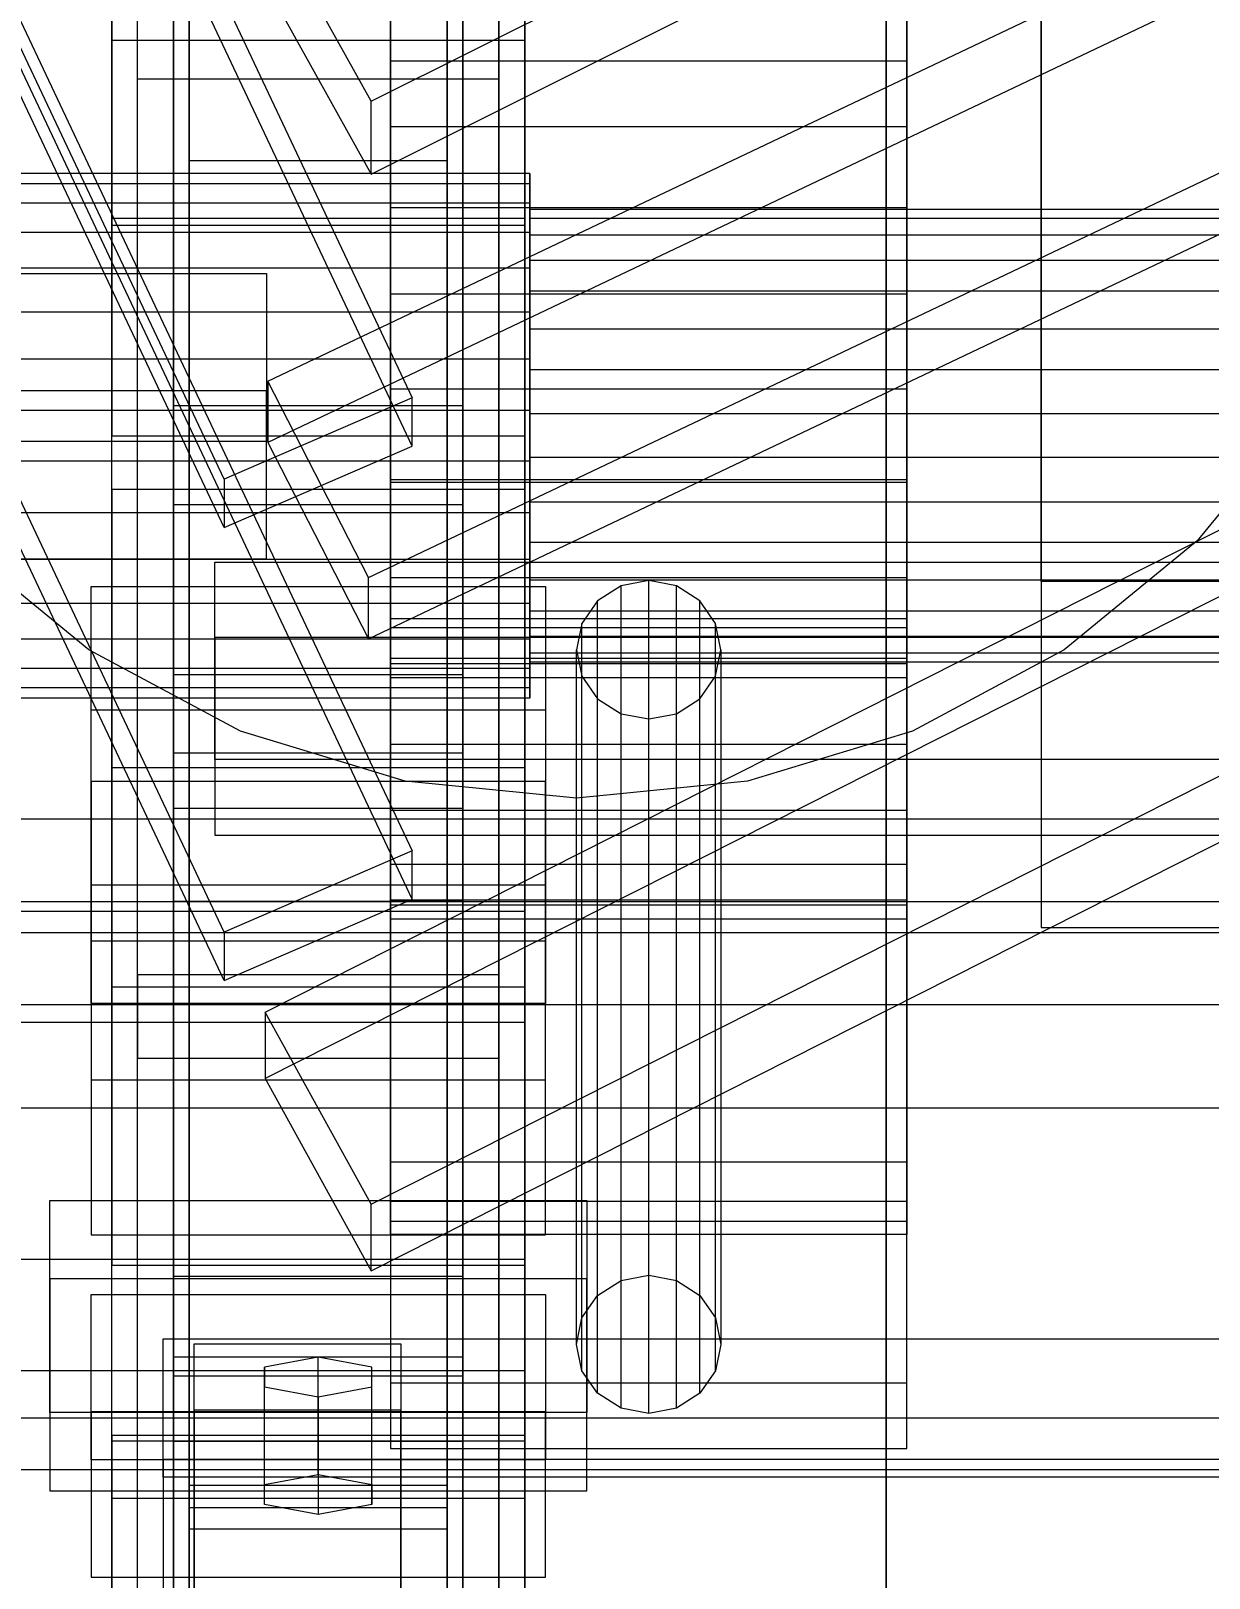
# Model space of a CAD drawing. Header units: millimetres. Extents: x -191664 to 191490, y -197311 to 10263.
# Drawn here: x 402.2 to 516.3, y -28915.5 to -28765.8 of the extents above; entities that cross this region are included whole.
import ezdxf

# ---------------------------------------------------------------- set-up
doc = ezdxf.new("R2010")
doc.units = ezdxf.units.MM
for name, color, linetype, lineweight in [('COTAS_USUARIO', 1, 'Continuous', 0), ('frontal_C01', 7, 'Continuous', 0), ('frontal_C02', 7, 'Continuous', 0), ('frontal_C03', 7, 'Continuous', 0), ('frontal_secador', 7, 'Continuous', 0), ('frontal_tolva', 7, 'Continuous', 0)]:
    doc.layers.add(name, color=color, linetype=linetype, lineweight=lineweight)
doc.dimstyles.new('PLANTA_100', dxfattribs={"dimtxt": 250, "dimasz": 150, "dimexe": 150, "dimexo": 80, "dimgap": 100, "dimtad": 1, "dimtih": 1, "dimtoh": 1, "dimdec": 1, "dimdsep": 46, "dimcen": 0.09, "dimclrd": 1, "dimclre": 1, "dimclrt": 1, "dimadec": 0, "dimazin": 0, "dimtfac": 1, "dimtdec": 4, "dimtofl": 0, "dimtmove": 0, "dimatfit": 3, "dimfxl": 1, "dimtolj": 1, "dimtzin": 0, "dimarcsym": 0})

# ---------------------------------------------------------------- blocks, each defined once
blk = doc.blocks.new('*D116')
at = {"layer": 'COTAS_USUARIO', "color": 1, "lineweight": -2, "transparency": 16777216}
for p, q in [((1200, -29000), (1200, -28850)), ((80, -29150), (1350, -29150)), ((80, -29430), (1350, -29430)), ((1200, -29580), (1200, -29730))]:
    blk.add_line(p, q, dxfattribs=at)
at = {"layer": 'COTAS_USUARIO', "color": 1, "transparency": 16777216}
for points in [[(1175, -29000), (1225, -29000), (1200, -29150)], [(1175, -29580), (1225, -29580), (1200, -29430)]]:
    blk.add_solid(points, dxfattribs=at)
at = {"layer": 'Defpoints', "color": 0, "transparency": 16777216}
for p in [(0, -29150), (0, -29430), (1200, -29430)]:
    blk.add_point(p, dxfattribs=at)

msp = doc.modelspace()

# ---------------------------------------------------------------- linework, layer by layer
at = {"layer": 'frontal_C01', "color": 139, "true_color": 0x354b57}
for p, q in [((416, -28841.02), (416, -28627.87)), ((444, -28627.87), (444, -28841.02)), ((416, -28636.83), (416, -28849.99)), ((444, -28849.99), (444, -28636.83)), ((435.14, -28772.57), (685.14, -28647.52)), ((412.5, -28926.7), (412.5, -28651.96)), ((447.5, -28651.96), (447.5, -28926.7)), ((435.14, -28779.61), (685.14, -28654.56)), ((412.5, -28936.3), (412.5, -28661.57)), ((447.5, -28936.3), (447.5, -28661.57)), ((410, -28784.57), (410, -28675.71)), ((450, -28784.57), (450, -28675.71)), ((410, -28736.52), (410, -28783.89)), ((410, -28907.81), (410, -28736.52)), ((450, -28783.89), (450, -28736.52)), ((450, -28736.52), (450, -28907.81)), ((410, -28746.68), (410, -28784.57)), ((410, -29130.89), (410, -28746.68)), ((450, -28784.57), (450, -28746.68)), ((450, -28746.68), (450, -29130.89)), ((417.5, -28779.55), (417.5, -28751.69)), ((417.5, -28751.69), (417.5, -28917.57)), ((417.5, -28752.94), (417.5, -28778.31)), ((417.5, -29411.88), (417.5, -28752.94)), ((442.5, -28751.69), (442.5, -28779.55)), ((442.5, -28917.57), (442.5, -28751.69)), ((442.5, -28778.31), (442.5, -28752.94)), ((442.5, -28752.94), (442.5, -29411.88)), ((435.14, -28772.57), (424.86, -28754.14)), ((412.5, -28770.43), (412.5, -28760.82)), ((412.5, -29035.55), (412.5, -28760.82)), ((424.86, -28761.18), (435.14, -28779.61)), ((447.5, -28760.82), (447.5, -28770.43)), ((447.5, -28760.82), (447.5, -29035.55)), ((447.5, -28770.43), (412.5, -28770.43)), ((412.5, -29045.16), (412.5, -28770.43)), ((447.5, -29045.16), (447.5, -28770.43)), ((435.14, -28779.61), (435.14, -28772.57)), ((417.5, -28778.31), (442.5, -28778.31)), ((417.5, -29437.25), (417.5, -28778.31)), ((442.5, -29437.25), (442.5, -28778.31)), ((442.5, -28779.55), (417.5, -28779.55)), ((417.5, -28779.55), (417.5, -28945.43)), ((442.5, -28779.55), (442.5, -28945.43)), ((410, -28783.89), (450, -28783.89)), ((410, -28955.18), (410, -28783.89)), ((450, -28955.18), (450, -28783.89)), ((410, -28784.57), (450, -28784.57)), ((410, -29168.78), (410, -28784.57)), ((450, -29168.78), (450, -28784.57)), ((-425, -28789.22), (425, -28789.22)), ((425, -28789.22), (425, -28805.49)), ((425, -28789.22), (425, -28800.59)), ((425, -28800.59), (-425, -28800.59)), ((425, -28816.85), (425, -28800.59)), ((416, -28811.63), (416, -28802.02)), ((416, -28802.02), (444, -28802.02)), ((416, -28886.31), (416, -28802.02)), ((444, -28802.02), (444, -28811.63)), ((444, -28802.02), (444, -28886.31)), ((425, -28805.49), (-425, -28805.49)), ((425, -28816.85), (425, -28805.49)), ((444, -28811.63), (416, -28811.63)), ((416, -28811.63), (416, -28895.92)), ((444, -28895.92), (444, -28811.63)), ((-425, -28816.85), (425, -28816.85)), ((408, -28853.87), (408, -28831.46)), ((408, -28831.46), (452, -28831.46)), ((408, -28859.88), (408, -28831.46)), ((452, -28831.46), (452, -28853.87)), ((452, -28831.46), (452, -28859.88)), ((444, -28841.02), (416, -28841.02)), ((416, -28841.02), (416, -28849.99)), ((444, -28849.99), (444, -28841.02)), ((416, -28849.99), (444, -28849.99)), ((452, -28853.87), (408, -28853.87)), ((408, -28853.87), (408, -28882.29)), ((452, -28882.29), (452, -28853.87)), ((452, -28859.88), (408, -28859.88)), ((408, -28859.88), (408, -28882.29)), ((452, -28882.29), (452, -28859.88)), ((404, -28899.46), (404, -28878.97)), ((404, -28878.97), (456, -28878.97)), ((404, -28886.55), (404, -28878.97)), ((456, -28878.97), (456, -28899.46)), ((456, -28878.97), (456, -28886.55)), ((408, -28882.29), (452, -28882.29)), ((456, -28886.55), (404, -28886.55)), ((404, -28886.55), (404, -28907.04)), ((444, -28886.31), (416, -28886.31)), ((416, -28886.31), (416, -28895.92)), ((444, -28895.92), (444, -28886.31)), ((456, -28907.04), (456, -28886.55)), ((408, -28904.05), (408, -28888.04)), ((408, -28888.04), (452, -28888.04)), ((408, -28899.41), (408, -28888.04)), ((452, -28888.04), (452, -28904.05)), ((452, -28888.04), (452, -28899.41)), ((418, -28899.25), (418, -28892.84)), ((418, -28892.84), (438, -28892.84)), ((418, -29029.45), (418, -28892.84)), ((438, -28892.84), (438, -28899.25)), ((438, -28892.84), (438, -29029.45)), ((416, -28895.92), (444, -28895.92)), ((456, -28899.46), (404, -28899.46)), ((404, -28899.46), (404, -28907.04)), ((452, -28899.41), (408, -28899.41)), ((408, -28899.41), (408, -28915.42)), ((438, -28899.25), (418, -28899.25)), ((418, -28899.25), (418, -29035.85)), ((438, -29035.85), (438, -28899.25)), ((452, -28915.42), (452, -28899.41)), ((456, -28907.04), (456, -28899.46)), ((452, -28904.05), (408, -28904.05)), ((408, -28904.05), (408, -28915.42)), ((452, -28915.42), (452, -28904.05)), ((404, -28907.04), (456, -28907.04)), ((450, -28907.81), (410, -28907.81)), ((410, -28907.81), (410, -28955.18)), ((410, -29016.67), (410, -28907.81)), ((450, -28955.18), (450, -28907.81)), ((450, -28907.81), (450, -29016.67)), ((408, -28915.42), (452, -28915.42))]:
    msp.add_line(p, q, dxfattribs=at)
at = {"layer": 'frontal_C01', "color": 9, "true_color": 0xbdc8cc}
for p, q in [((430, -28894.12), (424.8, -28895.08)), ((424.8, -28895.08), (424.8, -28897)), ((424.8, -28906.45), (424.8, -28895.08)), ((435.2, -28895.08), (430, -28894.12)), ((430, -28905.49), (430, -28894.12)), ((435.2, -28897), (435.2, -28895.08)), ((435.2, -28906.45), (435.2, -28895.08)), ((424.8, -28897), (430, -28897.96)), ((424.8, -28908.37), (424.8, -28897)), ((430, -28897.96), (435.2, -28897)), ((430, -28897.96), (430, -28909.33)), ((435.2, -28908.37), (435.2, -28897)), ((424.8, -28906.45), (430, -28905.49)), ((430, -28905.49), (435.2, -28906.45)), ((424.8, -28908.37), (424.8, -28906.45)), ((435.2, -28906.45), (435.2, -28908.37)), ((430, -28909.33), (424.8, -28908.37)), ((435.2, -28908.37), (430, -28909.33))]:
    msp.add_line(p, q, dxfattribs=at)
at = {"layer": 'frontal_C02', "color": 139, "true_color": 0x354b57}
for p, q in [((299.11, -28504.8), (439.11, -28801.27)), ((439.11, -28805.94), (299.11, -28509.48)), ((420.89, -28809.14), (280.89, -28512.67)), ((420.89, -28813.81), (280.89, -28517.35)), ((299.11, -28548.64), (439.11, -28845.11)), ((439.11, -28849.78), (299.11, -28553.32)), ((420.89, -28852.98), (280.89, -28556.51)), ((420.89, -28857.65), (280.89, -28561.19)), ((500, -28819.06), (500, -28667.08)), ((485, -28916.83), (485, -28694.71)), ((500, -28700.56), (500, -28852.53)), ((485, -28704.27), (485, -28926.4)), ((416, -28948.52), (416, -28733.34)), ((444, -28733.34), (444, -28948.52)), ((424.86, -28860.72), (674.86, -28734.48)), ((674.86, -28740.91), (424.86, -28867.15)), ((416, -28741.53), (416, -28956.7)), ((444, -28956.7), (444, -28741.53)), ((435.14, -28879.32), (685.14, -28753.08)), ((435.14, -28885.75), (685.14, -28759.51)), ((450, -28766.68), (410, -28766.68)), ((410, -28766.68), (410, -28804.93)), ((410, -28923.04), (410, -28766.68)), ((450, -28804.93), (450, -28766.68)), ((450, -28766.68), (450, -28923.04)), ((439.11, -28801.27), (420.89, -28809.14)), ((439.11, -28805.94), (439.11, -28801.27)), ((410, -28804.93), (450, -28804.93)), ((410, -28961.29), (410, -28804.93)), ((450, -28961.29), (450, -28804.93)), ((420.89, -28813.81), (439.11, -28805.94)), ((420.89, -28809.14), (420.89, -28813.81)), ((420, -28824.46), (420, -28817.16)), ((420, -28817.16), (823, -28817.16)), ((420, -28836.28), (420, -28817.16)), ((760, -28819.06), (500, -28819.06)), ((500, -28819.06), (500, -28852.53)), ((437, -28875.23), (437, -28822.63)), ((437, -28822.63), (487, -28822.63)), ((437, -28828.36), (437, -28822.63)), ((487, -28822.63), (487, -28875.23)), ((487, -28822.63), (487, -28828.36)), ((823, -28824.46), (420, -28824.46)), ((420, -28824.46), (420, -28843.59)), ((487, -28828.36), (437, -28828.36)), ((437, -28828.36), (437, -28880.97)), ((487, -28880.97), (487, -28828.36)), ((823, -28836.28), (420, -28836.28)), ((420, -28836.28), (420, -28843.59)), ((420, -28843.59), (823, -28843.59)), ((439.11, -28845.11), (420.89, -28852.98)), ((439.11, -28849.78), (439.11, -28845.11)), ((420.89, -28857.65), (439.11, -28849.78)), ((420.89, -28852.98), (420.89, -28857.65)), ((500, -28852.53), (760, -28852.53)), ((435.14, -28879.32), (424.86, -28860.72)), ((424.86, -28860.72), (424.86, -28867.15)), ((424.86, -28867.15), (435.14, -28885.75)), ((487, -28875.23), (437, -28875.23)), ((437, -28875.23), (437, -28880.97)), ((487, -28880.97), (487, -28875.23)), ((435.14, -28885.75), (435.14, -28879.32)), ((437, -28880.97), (487, -28880.97)), ((415, -28904.02), (415, -28892.33)), ((415, -28892.33), (760, -28892.33)), ((415, -28905.72), (415, -28892.33)), ((416, -28902.27), (416, -28894.09)), ((416, -28894.09), (444, -28894.09)), ((416, -29109.26), (416, -28894.09)), ((444, -28894.09), (444, -28902.27)), ((444, -28894.09), (444, -29109.26)), ((444, -28902.27), (416, -28902.27)), ((416, -28902.27), (416, -29117.45)), ((444, -29117.45), (444, -28902.27)), ((760, -28904.02), (415, -28904.02)), ((415, -28904.02), (415, -28917.41)), ((760, -28905.72), (415, -28905.72)), ((415, -28905.72), (415, -28917.41))]:
    msp.add_line(p, q, dxfattribs=at)
at = {"layer": 'frontal_C02', "color": 147, "true_color": 0x24748b}
for p, q in [((437, -28759.99), (437, -28768.67)), ((487, -28768.67), (487, -28759.99)), ((437, -28775.05), (437, -28763.44)), ((487, -28763.44), (487, -28775.05)), ((437, -28768.67), (437, -28782.87)), ((487, -28768.67), (437, -28768.67)), ((487, -28782.87), (487, -28768.67)), ((437, -28791.2), (437, -28775.05)), ((487, -28775.05), (437, -28775.05)), ((487, -28775.05), (487, -28791.2)), ((437, -28782.87), (437, -28800.43)), ((487, -28782.87), (437, -28782.87)), ((487, -28800.43), (487, -28782.87)), ((437, -28809.45), (437, -28791.2)), ((437, -28791.2), (487, -28791.2)), ((487, -28791.2), (487, -28809.45)), ((437, -28800.43), (437, -28818.68)), ((487, -28800.43), (437, -28800.43)), ((487, -28818.68), (487, -28800.43)), ((437, -28827.01), (437, -28809.45)), ((487, -28809.45), (437, -28809.45)), ((487, -28809.45), (487, -28827.01)), ((437, -28818.68), (437, -28834.83)), ((487, -28818.68), (437, -28818.68)), ((487, -28834.83), (487, -28818.68)), ((437, -28841.21), (437, -28827.01)), ((487, -28827.01), (437, -28827.01)), ((487, -28827.01), (487, -28841.21)), ((437, -28834.83), (437, -28846.44)), ((487, -28834.83), (437, -28834.83)), ((487, -28846.44), (487, -28834.83)), ((437, -28849.89), (437, -28841.21)), ((487, -28841.21), (437, -28841.21)), ((487, -28841.21), (487, -28849.89)), ((437, -28846.44), (437, -28851.72)), ((487, -28846.44), (437, -28846.44)), ((487, -28851.72), (487, -28846.44)), ((437, -28851.72), (437, -28849.89)), ((487, -28849.89), (437, -28849.89)), ((487, -28849.89), (487, -28851.72)), ((487, -28851.72), (437, -28851.72))]:
    msp.add_line(p, q, dxfattribs=at)
at = {"layer": 'frontal_C02', "color": 9, "true_color": 0xb8c2c5}
for p, q in [((450.5, -28779.56), (342.5, -28779.56)), ((450.5, -28780.55), (450.5, -28779.56)), ((450.5, -28779.56), (450.5, -28782.43)), ((450.5, -28780.55), (342.5, -28780.55)), ((450.5, -28785.26), (450.5, -28780.55)), ((450.5, -28782.43), (342.5, -28782.43)), ((450.5, -28782.43), (450.5, -28788.72)), ((450.5, -28785.52), (450.5, -28783.04)), ((450.5, -28783.04), (450.5, -28783.9)), ((550.5, -28783.04), (450.5, -28783.04)), ((450.5, -28783.9), (450.5, -28787.96)), ((550.5, -28783.9), (450.5, -28783.9)), ((450.5, -28785.26), (342.5, -28785.26)), ((450.5, -28792.97), (450.5, -28785.26)), ((450.5, -28790.95), (450.5, -28785.52)), ((550.5, -28785.52), (450.5, -28785.52)), ((450.5, -28788.72), (342.5, -28788.72)), ((450.5, -28787.96), (450.5, -28794.61)), ((550.5, -28787.96), (450.5, -28787.96)), ((450.5, -28788.72), (450.5, -28797.49)), ((450.5, -28798.51), (450.5, -28790.95)), ((550.5, -28790.95), (450.5, -28790.95)), ((450.5, -28792.97), (342.5, -28792.97)), ((450.5, -28802.49), (450.5, -28792.97)), ((450.5, -28794.61), (450.5, -28802.83)), ((550.5, -28794.61), (450.5, -28794.61)), ((342.5, -28797.49), (450.5, -28797.49)), ((450.5, -28797.49), (450.5, -28807.39)), ((450.5, -28807.05), (450.5, -28798.51)), ((450.5, -28798.51), (550.5, -28798.51)), ((450.5, -28802.49), (342.5, -28802.49)), ((450.5, -28812.39), (450.5, -28802.49)), ((450.5, -28802.83), (450.5, -28811.37)), ((550.5, -28802.83), (450.5, -28802.83)), ((450.5, -28807.39), (342.5, -28807.39)), ((450.5, -28815.27), (450.5, -28807.05)), ((550.5, -28807.05), (450.5, -28807.05)), ((450.5, -28807.39), (450.5, -28816.91)), ((450.5, -28812.39), (342.5, -28812.39)), ((450.5, -28811.37), (450.5, -28818.93)), ((550.5, -28811.37), (450.5, -28811.37)), ((450.5, -28821.16), (450.5, -28812.39)), ((450.5, -28821.92), (450.5, -28815.27)), ((550.5, -28815.27), (450.5, -28815.27)), ((450.5, -28816.91), (342.5, -28816.91)), ((450.5, -28816.91), (450.5, -28824.62)), ((450.5, -28818.93), (450.5, -28824.36)), ((550.5, -28818.93), (450.5, -28818.93)), ((459.32, -28819.47), (457.05, -28820.92)), ((462, -28818.96), (459.32, -28819.47)), ((459.32, -28886.69), (459.32, -28819.47)), ((464.68, -28819.47), (462, -28818.96)), ((462, -28886.18), (462, -28818.96)), ((466.95, -28820.92), (464.68, -28819.47)), ((464.68, -28886.69), (464.68, -28819.47)), ((450.5, -28821.16), (342.5, -28821.16)), ((450.5, -28827.45), (450.5, -28821.16)), ((457.05, -28820.92), (455.53, -28823.1)), ((457.05, -28888.14), (457.05, -28820.92)), ((468.47, -28823.1), (466.95, -28820.92)), ((466.95, -28888.14), (466.95, -28820.92)), ((450.5, -28825.98), (450.5, -28821.92)), ((550.5, -28821.92), (450.5, -28821.92)), ((455.53, -28823.1), (455, -28825.66)), ((455.53, -28890.32), (455.53, -28823.1)), ((469, -28825.66), (468.47, -28823.1)), ((468.47, -28890.32), (468.47, -28823.1)), ((450.5, -28824.62), (342.5, -28824.62)), ((450.5, -28824.36), (450.5, -28826.84)), ((550.5, -28824.36), (450.5, -28824.36)), ((450.5, -28824.62), (450.5, -28829.33)), ((450.5, -28826.84), (450.5, -28825.98)), ((550.5, -28825.98), (450.5, -28825.98)), ((455, -28825.66), (455.53, -28828.22)), ((455, -28892.88), (455, -28825.66)), ((468.47, -28828.22), (469, -28825.66)), ((469, -28825.66), (469, -28892.88)), ((450.5, -28827.45), (342.5, -28827.45)), ((550.5, -28826.84), (450.5, -28826.84)), ((450.5, -28830.32), (450.5, -28827.45)), ((455.53, -28828.22), (457.05, -28830.39)), ((455.53, -28895.44), (455.53, -28828.22)), ((466.95, -28830.39), (468.47, -28828.22)), ((468.47, -28895.44), (468.47, -28828.22)), ((450.5, -28829.33), (342.5, -28829.33)), ((450.5, -28830.32), (342.5, -28830.32)), ((450.5, -28829.33), (450.5, -28830.32)), ((457.05, -28830.39), (459.32, -28831.84)), ((457.05, -28897.61), (457.05, -28830.39)), ((464.68, -28831.84), (466.95, -28830.39)), ((466.95, -28897.61), (466.95, -28830.39)), ((459.32, -28831.84), (462, -28832.35)), ((459.32, -28899.06), (459.32, -28831.84)), ((462, -28832.35), (464.68, -28831.84)), ((464.68, -28899.06), (464.68, -28831.84)), ((462, -28899.57), (462, -28832.35)), ((459.32, -28886.69), (462, -28886.18)), ((462, -28886.18), (464.68, -28886.69)), ((457.05, -28888.14), (459.32, -28886.69)), ((464.68, -28886.69), (466.95, -28888.14)), ((455.53, -28890.32), (457.05, -28888.14)), ((466.95, -28888.14), (468.47, -28890.32)), ((455, -28892.88), (455.53, -28890.32)), ((468.47, -28890.32), (469, -28892.88)), ((455.53, -28895.44), (455, -28892.88)), ((469, -28892.88), (468.47, -28895.44)), ((457.05, -28897.61), (455.53, -28895.44)), ((468.47, -28895.44), (466.95, -28897.61)), ((459.32, -28899.06), (457.05, -28897.61)), ((466.95, -28897.61), (464.68, -28899.06)), ((462, -28899.57), (459.32, -28899.06)), ((464.68, -28899.06), (462, -28899.57))]:
    msp.add_line(p, q, dxfattribs=at)
at = {"layer": 'frontal_C02', "color": 43, "true_color": 0xd6b34e}
for p, q in [((437, -28882.25), (437, -28809.18)), ((437, -28809.18), (487, -28809.18)), ((437, -28823.53), (437, -28809.18)), ((487, -28809.18), (487, -28882.25)), ((487, -28809.18), (487, -28823.53)), ((487, -28823.53), (437, -28823.53)), ((437, -28823.53), (437, -28896.6)), ((487, -28896.6), (487, -28823.53)), ((487, -28882.25), (437, -28882.25)), ((437, -28882.25), (437, -28896.6)), ((487, -28896.6), (487, -28882.25)), ((437, -28896.6), (487, -28896.6))]:
    msp.add_line(p, q, dxfattribs=at)
at = {"layer": 'frontal_C02', "color": 145, "true_color": 0x3e8091}
for p, q in [((437, -28879.06), (437, -28826.45)), ((437, -28826.45), (487, -28826.45)), ((437, -28850.36), (437, -28826.45)), ((487, -28826.45), (487, -28879.06)), ((487, -28826.45), (487, -28850.36)), ((487, -28850.36), (437, -28850.36)), ((437, -28850.36), (437, -28902.97)), ((487, -28902.97), (487, -28850.36)), ((487, -28879.06), (437, -28879.06)), ((437, -28879.06), (437, -28902.97)), ((487, -28902.97), (487, -28879.06)), ((437, -28902.97), (487, -28902.97))]:
    msp.add_line(p, q, dxfattribs=at)
at = {"layer": 'frontal_C03', "color": 139, "true_color": 0x354b57}
for p, q in [((412.5, -28857.11), (412.5, -28529.67)), ((417.5, -28920.75), (417.5, -28528.68)), ((442.5, -28528.68), (442.5, -28920.75)), ((447.5, -28529.67), (447.5, -28857.11)), ((412.5, -28865.18), (412.5, -28537.75)), ((417.5, -28930.81), (417.5, -28538.74)), ((442.5, -28930.81), (442.5, -28538.74)), ((447.5, -28865.18), (447.5, -28537.75)), ((410, -28902.25), (410, -28579.08)), ((450, -28579.08), (450, -28902.25)), ((412.5, -28921.74), (412.5, -28594.3)), ((447.5, -28594.3), (447.5, -28921.74)), ((412.5, -28929.82), (412.5, -28602.38)), ((447.5, -28929.82), (447.5, -28602.38)), ((410, -28940.77), (410, -28617.6)), ((450, -28940.77), (450, -28617.6)), ((416, -28828.09), (416, -28671.59)), ((444, -28671.59), (444, -28828.09)), ((425.13, -28799.65), (692.63, -28672.53)), ((416, -28679.13), (416, -28835.63)), ((692.63, -28678.45), (425.13, -28805.58)), ((444, -28835.63), (444, -28679.13)), ((434.87, -28818.65), (702.37, -28691.53)), ((434.87, -28824.58), (702.37, -28697.45)), ((434.87, -28818.65), (425.13, -28799.65)), ((425.13, -28799.65), (425.13, -28805.58)), ((425.13, -28805.58), (434.87, -28824.58)), ((450, -28810.14), (410, -28810.14)), ((410, -28810.14), (410, -28858.29)), ((410, -28837.07), (410, -28810.14)), ((450, -28858.29), (450, -28810.14)), ((450, -28810.14), (450, -28837.07)), ((434.87, -28824.58), (434.87, -28818.65)), ((408, -28838.39), (408, -28819.54)), ((408, -28819.54), (452, -28819.54)), ((408, -28848.43), (408, -28819.54)), ((452, -28819.54), (452, -28838.39)), ((452, -28819.54), (452, -28848.43)), ((444, -28828.09), (416, -28828.09)), ((416, -28828.09), (416, -28835.63)), ((444, -28835.63), (444, -28828.09)), ((416, -28835.63), (444, -28835.63)), ((450, -28837.07), (410, -28837.07)), ((410, -28837.07), (410, -28885.22)), ((410, -28901.7), (410, -28837.07)), ((450, -28885.22), (450, -28837.07)), ((450, -28837.07), (450, -28901.7)), ((452, -28838.39), (408, -28838.39)), ((408, -28838.39), (408, -28867.28)), ((452, -28867.28), (452, -28838.39)), ((452, -28848.43), (408, -28848.43)), ((408, -28848.43), (408, -28867.28)), ((452, -28867.28), (452, -28848.43)), ((-450, -28850.94), (450, -28850.94)), ((450, -28850.94), (450, -28861.72)), ((450, -28850.94), (450, -28884.65)), ((447.5, -28857.11), (412.5, -28857.11)), ((412.5, -28857.11), (412.5, -28865.18)), ((447.5, -28865.18), (447.5, -28857.11)), ((410, -28858.29), (450, -28858.29)), ((410, -28885.22), (410, -28858.29)), ((450, -28885.22), (450, -28858.29)), ((450, -28861.72), (-450, -28861.72)), ((450, -28895.42), (450, -28861.72)), ((412.5, -28865.18), (447.5, -28865.18)), ((408, -28867.28), (452, -28867.28)), ((450, -28884.65), (-450, -28884.65)), ((450, -28895.42), (450, -28884.65)), ((410, -28885.22), (450, -28885.22)), ((410, -28949.86), (410, -28885.22)), ((450, -28949.86), (450, -28885.22)), ((-450, -28895.42), (450, -28895.42)), ((450, -28901.7), (410, -28901.7)), ((410, -28901.7), (410, -28949.86)), ((410, -29224.87), (410, -28901.7)), ((450, -28902.25), (410, -28902.25)), ((410, -28902.25), (410, -28940.77)), ((410, -29225.42), (410, -28902.25)), ((450, -28949.86), (450, -28901.7)), ((450, -28901.7), (450, -29224.87)), ((450, -28940.77), (450, -28902.25)), ((450, -28902.25), (450, -29225.42)), ((417.5, -28936.51), (417.5, -28906.51)), ((417.5, -28906.51), (442.5, -28906.51)), ((417.5, -28906.51), (417.5, -28910.78)), ((442.5, -28906.51), (442.5, -28936.51)), ((442.5, -28910.78), (442.5, -28906.51)), ((442.5, -28908.71), (417.5, -28908.71)), ((417.5, -28908.71), (417.5, -28934.31)), ((417.5, -29559.32), (417.5, -28908.71)), ((442.5, -28934.31), (442.5, -28908.71)), ((442.5, -28908.71), (442.5, -29559.32)), ((442.5, -28910.78), (417.5, -28910.78)), ((417.5, -28910.78), (417.5, -28940.78)), ((442.5, -28940.78), (442.5, -28910.78))]:
    msp.add_line(p, q, dxfattribs=at)
at = {"layer": 'frontal_secador', "color": 157, "true_color": 0x286576}
for p, q in [((525.67, -28802.22), (515.1, -28815.1)), ((407.78, -28825.67), (394.9, -28815.1)), ((515.1, -28815.1), (502.22, -28825.67)), ((422.47, -28833.53), (407.78, -28825.67)), ((502.22, -28825.67), (487.53, -28833.53)), ((438.42, -28838.37), (422.47, -28833.53)), ((487.53, -28833.53), (471.58, -28838.37)), ((455, -28840), (438.42, -28838.37)), ((471.58, -28838.37), (455, -28840))]:
    msp.add_line(p, q, dxfattribs=at)
at = {"layer": 'frontal_secador', "color": 253, "true_color": 0xa6b3ba}
for p, q in [((280, -28850), (630, -28850)), ((300, -28850), (630, -28850)), ((-1700, -28860), (1700, -28860)), ((300, -28870), (630, -28870)), ((280, -28900), (630, -28900)), ((-1300, -28905), (1300, -28905))]:
    msp.add_line(p, q, dxfattribs=at)
at = {"layer": 'frontal_secador', "color": 147, "true_color": 0x35697a}
msp.add_line((360, -28850), (550, -28850), dxfattribs=at)
at = {"layer": 'frontal_tolva', "color": 156, "true_color": 0x164b78}
for p, q in [((-1821.5, -28842), (1821.5, -28842)), ((-1821.5, -28853), (1821.5, -28853))]:
    msp.add_line(p, q, dxfattribs=at)

# ---------------------------------------------------------------- dimensions: what is measured, and where the dimension line sits
at = {"layer": 'COTAS_USUARIO'}
dim = msp.add_aligned_dim(p1=(0, -29150), p2=(0, -29430), distance=1200, dimstyle='PLANTA_100', dxfattribs=at)
dim.commit()
dim.dimension.update_dxf_attribs({"geometry": '*D116', "text_midpoint": (1200, -29290)})

doc.saveas('drawing.dxf')
